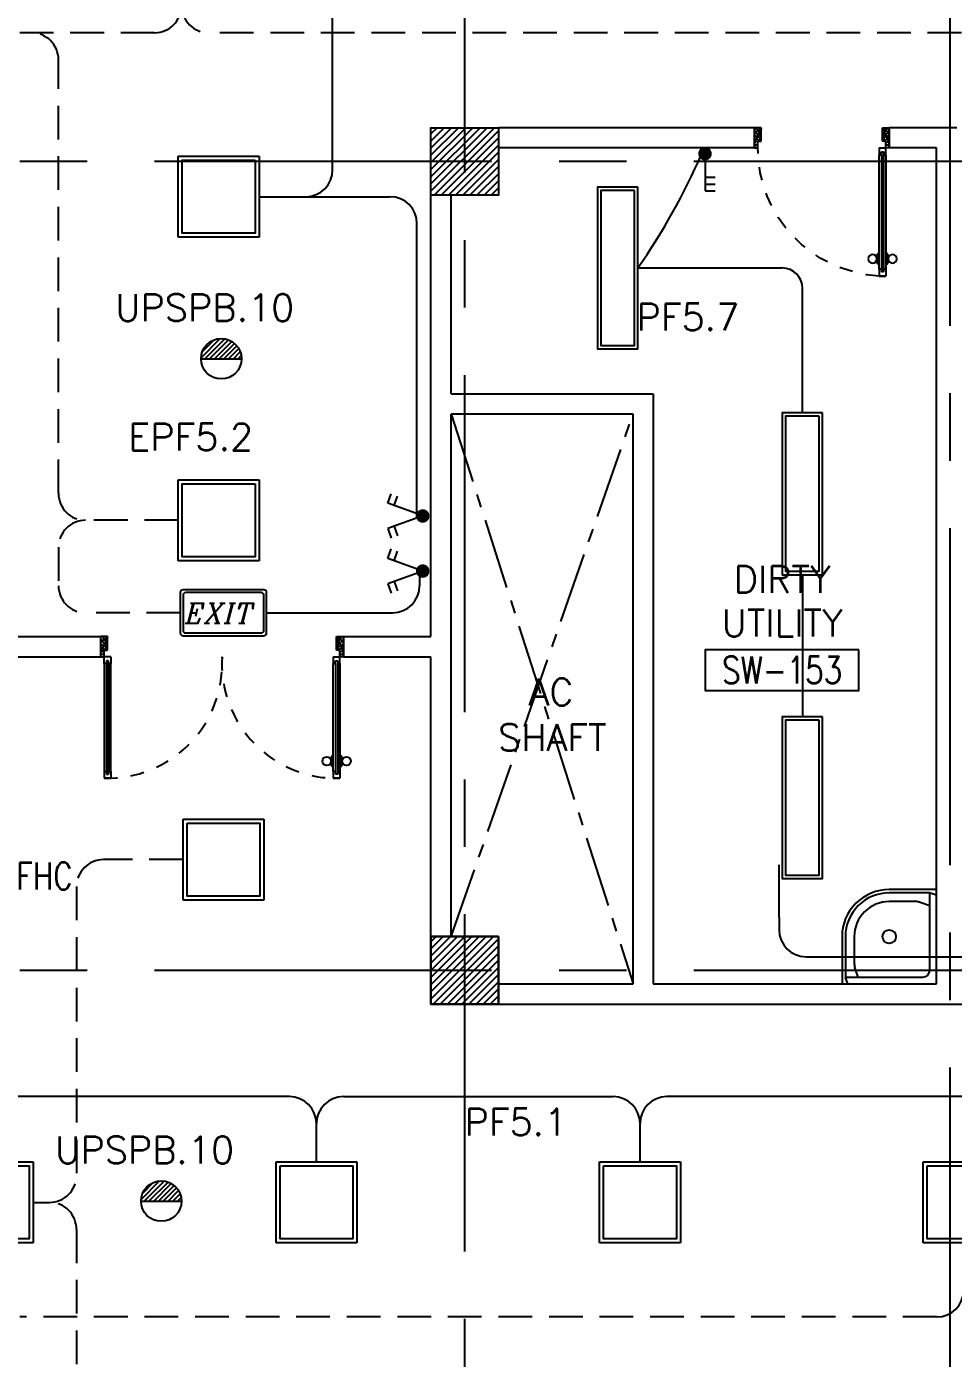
# Model space of a CAD drawing. Extents: x -0.3 to 93.5, y -1.1 to 78.4.
# Drawn here: x 65.38 to 72.26, y 34.09 to 43.97 of the extents above; entities that cross this region are included whole.
import ezdxf
from ezdxf.enums import TextEntityAlignment as Align

# ---------------------------------------------------------------- set-up
doc = ezdxf.new("R2010")
doc.units = 0
doc.header["$MEASUREMENT"] = 0
for name, pattern in [('CENTER2', [1.125, 0.75, -0.125, 0.125, -0.125]), ('CENTERX2', [4, 2.5, -0.5, 0.5, -0.5]), ('HIDDEN', [0.375, 0.25, -0.125])]:
    doc.linetypes.add(name, pattern=pattern)
doc.layers.get('0').update_dxf_attribs({"linetype": 'CONTINUOUS'})
for name, color, linetype in [('AXES', 11, 'CENTERX2'), ('COL', 11, 'CONTINUOUS'), ('DOOR', 7, 'CONTINUOUS'), ('E-CLINE', 2, 'CONTINUOUS'), ('E-HLINE', 2, 'HIDDEN'), ('E-LITE', 4, 'CONTINUOUS'), ('E-SWITCH', 4, 'CONTINUOUS'), ('E-TEXT', 4, 'CONTINUOUS'), ('E-TRXT', 4, 'CONTINUOUS'), ('EL-LITE', 4, 'CONTINUOUS'), ('Ele', 11, 'CONTINUOUS'), ('FHC', 11, 'CONTINUOUS'), ('FIX', 11, 'CONTINUOUS'), ('HAT', 11, 'CONTINUOUS'), ('RM-BOX', 11, 'CONTINUOUS'), ('RM-NAME', 11, 'CONTINUOUS'), ('RM-NO', 11, 'CONTINUOUS'), ('WALL', 11, 'CONTINUOUS')]:
    doc.layers.add(name, color=color, linetype=linetype)
doc.styles.add('ITALICC', font='italicc')
doc.styles.add('ROMANS', font='ROMANS.shx', dxfattribs={"width": 0.6})

# ---------------------------------------------------------------- blocks, each defined once
blk = doc.blocks.new('*X69')
at = {"color": 0}
for p, q in [((238728.6, 149527), (239191.3, 149989.7)), ((238728.6, 149580.1), (239138.2, 149989.7)), ((238728.6, 149633.1), (239085.2, 149989.7)), ((238728.6, 149686.1), (239032.2, 149989.7)), ((238728.6, 149739.2), (238979.1, 149989.7)), ((238728.6, 149792.2), (238926.1, 149989.7)), ((238728.6, 149845.2), (238873.1, 149989.7)), ((238728.6, 149898.3), (238820, 149989.7)), ((238728.6, 149951.3), (238767, 149989.7)), ((238744.3, 149489.7), (239228.6, 149974)), ((238797.3, 149489.7), (239228.6, 149921)), ((238850.4, 149489.7), (239228.6, 149867.9)), ((238903.4, 149489.7), (239228.6, 149814.9)), ((238956.4, 149489.7), (239228.6, 149761.9)), ((239009.5, 149489.7), (239228.6, 149708.8)), ((239062.5, 149489.7), (239228.6, 149655.8)), ((239115.5, 149489.7), (239228.6, 149602.8)), ((239168.6, 149489.7), (239228.6, 149549.7)), ((239221.6, 149489.7), (239228.6, 149496.7))]:
    blk.add_line(p, q, dxfattribs=at)
blk = doc.blocks.new('COL50')
at = {"layer": 'COL'}
blk.add_lwpolyline([(-250, 250), (-250, -250), (250, -250), (250, 250)], close=True, dxfattribs=at)
blk = doc.blocks.new('*X68')
at = {"color": 0}
for p, q in [((238728.6, 155519.8), (239198.5, 155989.7)), ((238728.6, 155572.8), (239145.5, 155989.7)), ((238728.6, 155625.8), (239092.5, 155989.7)), ((238728.6, 155678.9), (239039.4, 155989.7)), ((238728.6, 155731.9), (238986.4, 155989.7)), ((238728.6, 155784.9), (238933.4, 155989.7)), ((238728.6, 155838), (238880.3, 155989.7)), ((238728.6, 155891), (238827.3, 155989.7)), ((238728.6, 155944), (238774.3, 155989.7)), ((238751.6, 155489.7), (239228.6, 155966.7)), ((238804.6, 155489.7), (239228.6, 155913.7)), ((238857.6, 155489.7), (239228.6, 155860.7)), ((238910.7, 155489.7), (239228.6, 155807.6)), ((238963.7, 155489.7), (239228.6, 155754.6)), ((239016.7, 155489.7), (239228.6, 155701.6)), ((239069.8, 155489.7), (239228.6, 155648.5)), ((239122.8, 155489.7), (239228.6, 155595.5)), ((239175.8, 155489.7), (239228.6, 155542.5))]:
    blk.add_line(p, q, dxfattribs=at)
blk = doc.blocks.new('RM1')
at = {"layer": 'RM-BOX'}
blk.add_lwpolyline([(569.9, -200), (-569.9, -200), (-569.9, -500), (569.9, -500)], close=True, dxfattribs=at)
at = {"layer": 'RM-NAME', "style": 'ROMANS'}
for tag, p in [('ROOMNAME1', (0, 323.8)), ('ROOMNAME2', (0, 0))]:
    blk.add_attdef(tag, text='', height=200, dxfattribs=at).set_placement(p, align=Align.MIDDLE)
at = {"layer": 'RM-NO', "style": 'ROMANS', "width": 0.8}
blk.add_attdef('ROOMNO', text='', height=200, dxfattribs=at).set_placement((0, -350), align=Align.MIDDLE)
blk = doc.blocks.new('A$C272A55A0')
at = {"layer": 'DOOR', "color": 0, "linetype": 'ByBlock'}
for p, q in [((0, 900.4), (0, 1050.4)), ((50, 1050.4), (0, 1050.4)), ((50, 950.4), (50, 1050.4)), ((1750, 950.4), (1750, 1050.4)), ((1750, 1050.4), (1800, 1050.4)), ((1800, 1050.4), (1800, 900.4)), ((0, 900.4), (25, 900.4)), ((25, 950.4), (50, 950.4)), ((25, 900.4), (25, 950.4)), ((75, 900.4), (25, 900.4)), ((25, 850.4), (25, 900.4)), ((75, 900.4), (75, 850.4)), ((1725, 900.4), (1775, 900.4)), ((1725, 900.4), (1725, 850.4)), ((1775, 950.4), (1750, 950.4)), ((1775, 900.4), (1775, 950.4)), ((1800, 900.4), (1775, 900.4)), ((1775, 850.4), (1775, 900.4)), ((42, 850.4), (25, 850.4)), ((58, 870.4), (42, 870.4)), ((42, 870.4), (42, 850.4)), ((58, 850.4), (58, 870.4)), ((75, 850.4), (58, 850.4)), ((1725, 850.4), (1742, 850.4)), ((1742, 870.4), (1758, 870.4)), ((1742, 850.4), (1742, 870.4)), ((1758, 870.4), (1758, 850.4)), ((1758, 850.4), (1775, 850.4)), ((1717.8, 160.1), (1708.8, 160.1)), ((1708.8, 95.3), (1708.8, 160.1)), ((1725, 172.7), (1717.8, 172.7)), ((1717.8, 172.7), (1717.8, 82.7)), ((1717.8, 95.3), (1717.8, 160.1)), ((1775, 172.7), (1782.2, 172.7)), ((1782.2, 172.7), (1782.2, 82.7)), ((1782.2, 160.1), (1791.2, 160.1)), ((1782.2, 95.3), (1782.2, 160.1)), ((1791.2, 95.3), (1791.2, 160.1)), ((25, 50.4), (42, 50.4)), ((25, 50.4), (25, 0.4)), ((25, 0.4), (75, 0.4)), ((75, 0.4), (25, 0.4)), ((42, 50.4), (42, 30.4)), ((42, 30.4), (58, 30.4)), ((58, 50.4), (75, 50.4)), ((58, 50.4), (58, 30.4)), ((75, 50.4), (75, 0.4)), ((1717.8, 95.3), (1708.8, 95.3)), ((1725, 82.7), (1717.8, 82.7)), ((1742, 50.4), (1725, 50.4)), ((1725, 50.4), (1725, 0.4)), ((1775, 0.4), (1725, 0.4)), ((1725, 0.4), (1775, 0.4)), ((1742, 50.4), (1742, 30.4)), ((1758, 30.4), (1742, 30.4)), ((1775, 50.4), (1758, 50.4)), ((1758, 50.4), (1758, 30.4)), ((1775, 82.7), (1782.2, 82.7)), ((1775, 50.4), (1775, 0.4)), ((1782.2, 95.3), (1791.2, 95.3))]:
    blk.add_line(p, q, dxfattribs=at)
at = {"layer": 'DOOR', "color": 9, "linetype": 'ByBlock'}
for p, q in [((50, 1050.4), (0, 1010.2)), ((50, 1050.4), (0, 936.6)), ((50, 1050.4), (36.6, 950.4)), ((1750, 1050.4), (1800, 1010.2)), ((1750, 1050.4), (1800, 936.6)), ((1750, 1050.4), (1763.4, 950.4))]:
    blk.add_line(p, q, dxfattribs=at)
at = {"layer": 'DOOR', "linetype": 'ByBlock'}
for p, q in [((25, 850.4), (25, 50.4)), ((42, 850.4), (42, 50.4)), ((58, 850.4), (58, 50.4)), ((75, 50.4), (75, 850.4)), ((1725, 50.4), (1725, 850.4)), ((1742, 850.4), (1742, 50.4)), ((1758, 850.4), (1758, 50.4)), ((1775, 850.4), (1775, 50.4))]:
    blk.add_line(p, q, dxfattribs=at)
at = {"layer": 'DOOR', "color": 0, "linetype": 'ByBlock'}
for centre in [(1676.5, 127.7), (1823.5, 127.7)]:
    blk.add_circle(centre, 32.4, dxfattribs=at)
at = {"layer": 'DOOR', "color": 9, "linetype": 'ByBlock'}
for centre, radius, start, end in [((50, 1050.4), 54.4, 203.20738, 270), ((50, 1050.4), 74.4, 227.77643, 270), ((50, 1050.4), 34.4, 180, 270), ((50, 1050.4), 14.4, 180, 270), ((1750, 1050.4), 14.4, 270, 0), ((1750, 1050.4), 34.4, 270, 0), ((1750, 1050.4), 54.4, 270, 336.79262), ((1750, 1050.4), 74.4, 270, 312.22357), ((50, 1050.4), 94.4, 238.01819, 270), ((50, 1050.4), 114.4, 244.08384, 257.37743), ((50, 1050.4), 134.4, 248.15985, 259.28002), ((50, 1050.4), 154.4, 251.10529, 256.28577), ((1750, 1050.4), 94.4, 270, 301.98181), ((1750, 1050.4), 114.4, 282.62257, 295.91616), ((1750, 1050.4), 134.4, 280.71998, 291.84015), ((1750, 1050.4), 154.4, 283.71423, 288.89471)]:
    blk.add_arc(centre, radius, start, end, dxfattribs=at)
at = {"layer": 'DOOR', "linetype": 'HIDDEN', "ltscale": 0.5}
for centre, start, end in [((50, 851.4), 268.31738, 3.29648), ((1750, 851.4), 176.70352, 271.68262)]:
    blk.add_arc(centre, 851.4, start, end, dxfattribs=at)
at = {"layer": 'WALL', "linetype": 'ByBlock'}
blk.add_line((1800, 900.4), (1800, 1050.4), dxfattribs=at)
blk = doc.blocks.new('DOOR-10')
at = {"layer": 'DOOR', "color": 0, "linetype": 'ByBlock'}
for p, q in [((-25.7, 1100), (-75.7, 1100)), ((-75.7, 1100), (-25.7, 1100)), ((-75.7, 1050), (-75.7, 1100)), ((-25.7, 1050), (-25.7, 1100)), ((-82.9, 1005), (-91.9, 1005)), ((-91.9, 1005), (-91.9, 940.2)), ((-75.7, 1017.6), (-82.9, 1017.6)), ((-82.9, 927.6), (-82.9, 1017.6)), ((-82.9, 1005), (-82.9, 940.2)), ((-58.7, 1050), (-75.7, 1050)), ((-42.7, 1070), (-58.7, 1070)), ((-58.7, 1050), (-58.7, 1070)), ((-42.7, 1050), (-42.7, 1070)), ((-25.7, 1050), (-42.7, 1050)), ((-25.7, 1017.6), (-18.5, 1017.6)), ((-18.5, 927.6), (-18.5, 1017.6)), ((-18.5, 1005), (-9.5, 1005)), ((-18.5, 1005), (-18.5, 940.2)), ((-9.5, 1005), (-9.5, 940.2)), ((-82.9, 940.2), (-91.9, 940.2)), ((-75.7, 927.6), (-82.9, 927.6)), ((-25.7, 927.6), (-18.5, 927.6)), ((-18.5, 940.2), (-9.5, 940.2)), ((-75.7, 200), (-58.7, 200)), ((-75.7, 150), (-75.7, 200)), ((-58.7, 200), (-58.7, 180)), ((-42.7, 200), (-25.7, 200)), ((-42.7, 180), (-42.7, 200)), ((-25.7, 200), (-25.7, 150)), ((-1000.7, 0), (-1000.7, 150)), ((-1000.7, 150), (-975.7, 150)), ((-1000.7, 150), (-1000.7, 0)), ((-975.7, 150), (-975.7, 100)), ((-975.7, 100), (-950.7, 100)), ((-950.7, 100), (-950.7, 0)), ((-75.7, 150), (-25.7, 150)), ((-58.7, 180), (-42.7, 180)), ((-50.7, 100), (-50.7, 0)), ((-25.7, 100), (-50.7, 100)), ((-0.7, 150), (-25.7, 150)), ((-25.7, 150), (-25.7, 100)), ((-950.7, 0), (-1000.7, 0)), ((-50.7, 0), (-0.7, 0))]:
    blk.add_line(p, q, dxfattribs=at)
at = {"layer": 'DOOR', "linetype": 'ByBlock'}
for p, q in [((-75.7, 1050), (-75.7, 200)), ((-58.7, 200), (-58.7, 1050)), ((-42.7, 200), (-42.7, 1050)), ((-25.7, 200), (-25.7, 1050))]:
    blk.add_line(p, q, dxfattribs=at)
at = {"layer": 'DOOR', "color": 9, "linetype": 'ByBlock'}
for p, q in [((-950.7, 0), (-1000.7, 113.7)), ((-950.7, 0), (-964.1, 100)), ((-50.7, 0), (-0.7, 113.7)), ((-50.7, 0), (-37.3, 100)), ((-0.7, 0), (-0.7, 150)), ((-950.7, 0), (-1000.7, 40.1)), ((-50.7, 0), (-0.7, 40.1))]:
    blk.add_line(p, q, dxfattribs=at)
at = {"layer": 'DOOR', "color": 0, "linetype": 'ByBlock'}
for centre in [(-124.2, 972.6), (22.8, 972.6)]:
    blk.add_circle(centre, 32.4, dxfattribs=at)
at = {"layer": 'DOOR', "linetype": 'HIDDEN', "ltscale": 0.5}
blk.add_arc((-23.4, 149.1), 952.3, 93.14816, 179.94816, dxfattribs=at)
at = {"layer": 'DOOR', "color": 9, "linetype": 'ByBlock'}
for centre, radius, start, end in [((-950.7, 0), 154.4, 103.71423, 108.89471), ((-950.7, 0), 134.4, 100.71998, 111.84015), ((-50.7, 0), 134.4, 68.15985, 79.28002), ((-50.7, 0), 114.4, 64.08384, 77.37743), ((-50.7, 0), 154.4, 71.10529, 76.28577), ((-950.7, 0), 94.4, 90, 121.98181), ((-950.7, 0), 74.4, 90, 132.22357), ((-950.7, 0), 54.4, 90, 156.79262), ((-950.7, 0), 34.4, 90, 180), ((-950.7, 0), 14.4, 90, 180), ((-50.7, 0), 94.4, 58.01819, 90), ((-50.7, 0), 74.4, 47.77643, 90), ((-50.7, 0), 54.4, 23.20738, 90), ((-50.7, 0), 34.4, 0, 90), ((-50.7, 0), 14.4, 0, 90)]:
    blk.add_arc(centre, radius, start, end, dxfattribs=at)
blk = doc.blocks.new('JAN-001')
for p, q in [((730, -30), (30, -30)), ((30, -30), (30, -730)), ((704.6, -80), (130, -80)), ((609.8, -80), (634.5, -151.8)), ((687.8, -30), (703.6, -76)), ((705, -380), (705, -84.2)), ((730, -380), (730, -30)), ((80, -130), (80, -704.6)), ((640, -380), (640, -184.4)), ((30, -687.8), (76, -703.6)), ((80, -609.8), (151.8, -634.5)), ((184.4, -640), (380, -640)), ((30, -730), (380, -730)), ((84.2, -705), (380, -705))]:
    blk.add_line(p, q)
blk.add_circle((380, -380), 50)
for centre, radius, start, end in [((130, -130), 50, 90, 180), ((680, -84.2), 25, 0, 19.0039), ((540, -184.4), 100, 0, 19.0039), ((380, -380), 350, 270, 0), ((380, -380), 325, 270, 0), ((380, -380), 260, 270, 0), ((184.4, -540), 100, 250.9961, 270), ((84.2, -680), 25, 250.9961, 270)]:
    blk.add_arc(centre, radius, start, end)
blk = doc.blocks.new('3G1W')
for p, q in [((0, 0), (0.55, 0)), ((0.35, 0), (0.35, -0.15)), ((0.45, 0), (0.45, -0.15)), ((0.55, 0), (0.55, -0.15))]:
    blk.add_line(p, q)
at = {"const_width": 0.1}
blk.add_lwpolyline([(-0.05, 0, 1), (0.05, 0, 1)], format="xyb", close=True, dxfattribs=at)
blk = doc.blocks.new('L42')
at = {"layer": 'E-LITE'}
for p, q in [((0.3, 0.3), (-0.3, 0.3)), ((-0.3, 0.3), (-0.3, -0.3)), ((0.3, -0.3), (0.3, 0.3)), ((-0.3, -0.3), (0.3, -0.3))]:
    blk.add_line(p, q, dxfattribs=at)
at = {"layer": 'E-LITE', "color": 8}
blk.add_lwpolyline([(-0.27, 0.27), (-0.27, -0.27), (0.27, -0.27), (0.27, 0.27)], close=True, dxfattribs=at)
blk = doc.blocks.new('EXIT')
at = {"layer": 'E-LITE', "color": 4}
for p, q in [((-0.32, 0.15), (-0.32, -0.15)), ((0.3, 0.17), (-0.3, 0.17)), ((0.32, -0.15), (0.32, 0.15)), ((-0.3, -0.17), (0.3, -0.17))]:
    blk.add_line(p, q, dxfattribs=at)
at = {"layer": 'E-LITE', "color": 8}
for p, q in [((-0.3, 0.13), (-0.3, -0.13)), ((0.28, 0.15), (-0.28, 0.15)), ((0.3, -0.13), (0.3, 0.13)), ((-0.28, -0.15), (0.28, -0.15))]:
    blk.add_line(p, q, dxfattribs=at)
at = {"layer": 'E-LITE', "color": 4}
for centre, start, end in [((-0.3, 0.15), 90, 180), ((0.3, 0.15), 360, 90), ((-0.3, -0.15), 180, 270), ((0.3, -0.15), 270, 0)]:
    blk.add_arc(centre, 0.02, start, end, dxfattribs=at)
at = {"layer": 'E-LITE', "color": 8}
for centre, start, end in [((-0.28, 0.13), 90, 180), ((0.28, 0.13), 0, 90), ((-0.28, -0.13), 180, 270), ((0.28, -0.13), 270, 0)]:
    blk.add_arc(centre, 0.02, start, end, dxfattribs=at)
at = {"layer": 'E-LITE', "color": 5, "style": 'ITALICC'}
blk.add_text('EXIT', height=0.15, dxfattribs=at).set_placement((-0.284, -0.0783))
blk = doc.blocks.new('2G2W')
for p, q in [((0.423, 0.154), (0.372, 0.295)), ((0.517, 0.188), (0.466, 0.329)), ((0, 0), (0.517, 0.188)), ((0, 0), (0.517, -0.188)), ((0.423, -0.154), (0.372, -0.295)), ((0.517, -0.188), (0.466, -0.329))]:
    blk.add_line(p, q)
at = {"const_width": 0.1}
blk.add_lwpolyline([(-0.05, 0, 1), (0.05, 0, 1)], format="xyb", close=True, dxfattribs=at)
blk = doc.blocks.new('EL')
at = {"layer": 'EL-LITE'}
h = blk.add_hatch(dxfattribs=at)
h.set_pattern_fill('ANSI31', color=4, scale=0.2, style=0)
h.set_pattern_definition([(45, (587.071197, 567.777136), (-0.0176776695, 0.0176776695), [])])
h.paths.add_polyline_path([(0.15, 0, 1), (-0.15, 0)])
at = {"layer": 'EL-LITE', "color": 4}
blk.add_line((-0.15, 0), (0.15, 0), dxfattribs=at)
blk.add_circle((0, 0), 0.15, dxfattribs=at)
blk = doc.blocks.new('L24')
at = {"color": 4}
blk.add_lwpolyline([(-0.6, 0.15), (-0.6, -0.15), (0.6, -0.15), (0.6, 0.15)], close=True, dxfattribs=at)
at = {"layer": 'E-LITE', "color": 8}
blk.add_lwpolyline([(-0.575, 0.125), (-0.575, -0.125), (0.575, -0.125), (0.575, 0.125)], close=True, dxfattribs=at)

msp = doc.modelspace()

# ---------------------------------------------------------------- hatches: boundary and pattern name
at = {"layer": 'FHC', "linetype": 'ByBlock', "ltscale": 0.3}
h = msp.add_hatch(dxfattribs=at)
h.set_pattern_fill('ANSI32', color=11, scale=0.175, angle=90, style=0)
h.set_pattern_definition([(135, (96.35846, -194.97618), (-0.046403883, -0.046403883), []), (135, (96.35846, -194.945246), (-0.046403883, -0.046403883), [])])
h.paths.add_polyline_path([(65.3075, 38.14), (65.1175, 38.14), (65.1175, 37.22), (65.3075, 37.22)])
h.paths.add_polyline_path([(65.7286, 37.0074), (65.3077, 37.0074), (65.3077, 37.2699), (65.7286, 37.2699)], flags=9)

# ---------------------------------------------------------------- linework, layer by layer
at = {"layer": 'AXES'}
for p, q in [((68.6324, -1.1143), (68.6324, 77.6984)), ((72.2324, 5.75), (72.2324, 64.57)), ((92.8324, 42.97), (24.7924, 42.97)), ((92.8324, 42.97), (40.7424, 42.97)), ((92.8324, 36.97), (40.7424, 36.97))]:
    msp.add_line(p, q, dxfattribs=at)
at = {"layer": 'E-CLINE', "color": 4, "linetype": 'ByBlock'}
for p, q in [((67.6528, 42.9082), (67.6528, 45.2427)), ((67.1077, 42.7082), (68.0784, 42.7082)), ((70.9643, 37.3637), (70.9643, 37.7527)), ((70.9643, 37.3637), (70.9643, 37.2712)), ((71.1643, 37.0712), (73.6768, 37.0712)), ((67.3329, 36.0334), (62.9329, 36.0334)), ((67.7329, 36.0334), (69.7329, 36.0334)), ((74.5329, 36.0334), (70.1329, 36.0334)), ((67.5329, 35.549), (67.5329, 35.8334)), ((69.9329, 35.549), (69.9329, 35.8334))]:
    msp.add_line(p, q, dxfattribs=at)
at = {"layer": 'E-CLINE', "color": 4}
for p, q in [((69.9169, 42.1797), (70.9873, 42.1797)), ((71.1373, 41.1046), (71.1373, 42.0297)), ((71.1373, 39.9046), (71.1373, 38.8507))]:
    msp.add_line(p, q, dxfattribs=at)
for centre, radius, start, end in [((65.9616, 44.9475), 4.8275, 325.0171, 336.53705), ((70.9873, 42.0297), 0.15, 0, 90)]:
    msp.add_arc(centre, radius, start, end, dxfattribs=at)
at = {"layer": 'E-CLINE', "color": 4, "linetype": 'ByBlock'}
for centre, start, end in [((67.4528, 42.9082), 270, 0), ((71.1643, 37.2712), 180, 270), ((67.3329, 35.8334), 0, 90), ((67.7329, 35.8334), 90, 180), ((69.7329, 35.8334), 0, 90), ((70.1329, 35.8334), 90, 180), ((72.1329, 34.599), 270, 0)]:
    msp.add_arc(centre, 0.2, start, end, dxfattribs=at)
at = {"layer": 'E-HLINE', "color": 4}
for p, q in [((66.3324, 43.9242), (60.3165, 43.9242)), ((73.0662, 43.9242), (66.7324, 43.9242)), ((65.6196, 40.5082), (65.6196, 43.7242)), ((66.5077, 40.3082), (65.8196, 40.3082)), ((65.6196, 40.1082), (65.6196, 39.8222)), ((66.5232, 39.6222), (65.8196, 39.6222)), ((66.5432, 37.7914), (65.9534, 37.7914)), ((65.7534, 37.5914), (65.7534, 35.449)), ((65.4329, 35.249), (65.5534, 35.249)), ((65.7534, 35.049), (65.7534, 32.7627)), ((72.1329, 34.399), (65.3329, 34.399))]:
    msp.add_line(p, q, dxfattribs=at)
for centre, start, end in [((66.3324, 44.1242), 270, 0), ((66.7324, 44.1242), 180, 270), ((65.4196, 43.7242), 0, 90), ((65.8196, 40.5082), 180, 270), ((65.8196, 40.1082), 90, 180), ((65.8196, 39.8222), 180, 270), ((65.9534, 37.5914), 90, 180), ((65.5534, 35.449), 270, 0), ((65.5534, 35.049), 0, 90)]:
    msp.add_arc(centre, 0.2, start, end, dxfattribs=at)
at = {"layer": 'E-SWITCH', "linetype": 'ByBlock', "ltscale": 0.3}
for p, q in [((68.2784, 40.3245), (68.2784, 42.5082)), ((68.2977, 39.9227), (68.2977, 39.8222)), ((67.1632, 39.6222), (68.0977, 39.6222))]:
    msp.add_line(p, q, dxfattribs=at)
for centre, start, end in [((68.0784, 42.5082), 0, 90), ((68.0977, 39.8222), 270, 0)]:
    msp.add_arc(centre, 0.2, start, end, dxfattribs=at)
at = {"layer": 'Ele', "linetype": 'CENTER2', "ltscale": 0.7}
for p, q in [((68.5325, 37.22), (69.8814, 41.095)), ((68.5325, 41.095), (69.8814, 36.87))]:
    msp.add_line(p, q, dxfattribs=at)
at = {"layer": 'WALL'}
for p, q in [((70.7814, 43.22), (68.8824, 43.22)), ((70.7814, 43.07), (70.7814, 43.22)), ((72.2814, 43.22), (71.7814, 43.22)), ((71.7814, 43.07), (71.7814, 43.22)), ((70.7814, 43.07), (68.8824, 43.07)), ((72.1314, 43.07), (71.7814, 43.07)), ((72.1314, 36.87), (72.1314, 43.07)), ((68.3825, 39.445), (68.3825, 42.72)), ((68.5315, 41.245), (68.5315, 42.72)), ((68.5315, 41.245), (70.0314, 41.245)), ((70.0314, 41.245), (70.0314, 36.87)), ((69.8814, 41.095), (68.5324, 41.095)), ((68.5324, 37.22), (68.5324, 41.095)), ((69.8814, 36.87), (69.8814, 41.095)), ((65.2825, 39.445), (65.9325, 39.445)), ((65.9325, 39.295), (65.9325, 39.445)), ((67.7325, 39.445), (68.3825, 39.445)), ((67.7325, 39.295), (67.7325, 39.445)), ((65.2825, 39.295), (65.9325, 39.295)), ((67.7325, 39.295), (68.3825, 39.295)), ((68.3825, 37.07), (68.3825, 39.295)), ((68.8824, 36.87), (69.8814, 36.87)), ((70.0314, 36.87), (72.1314, 36.87)), ((68.8824, 36.72), (75.5824, 36.72))]:
    msp.add_line(p, q, dxfattribs=at)
at = {"layer": 'WALL', "linetype": 'ByBlock', "ltscale": 0.3}
for points in [[(68.8824, 42.72), (68.3824, 42.72), (68.3824, 43.22), (68.8824, 43.22)], [(68.8824, 37.22), (68.3824, 37.22), (68.3824, 36.72), (68.8824, 36.72)]]:
    msp.add_lwpolyline(points, close=True, dxfattribs=at)

# ---------------------------------------------------------------- block references
at = {"layer": 'COL', "xscale": -0.0009999999892897904, "yscale": 0.000999999996565748, "zscale": 0.001}
for p in [(68.6324, 42.97), (68.6324, 36.97)]:
    msp.add_blockref('COL50', p, dxfattribs=at)
at = {"layer": 'DOOR', "color": 0, "linetype": 'ByBlock', "ltscale": 0.3, "xscale": -0.0009999999892897904, "yscale": 0.000999999996565748, "zscale": 0.001, "rotation": 180}
msp.add_blockref('DOOR-10', (71.7821, 43.22), dxfattribs=at)
at = {"layer": 'DOOR', "color": 0, "linetype": 'ByBlock', "xscale": 0.0009999999892897904, "yscale": 0.000999999996565748, "zscale": 0.001}
msp.add_blockref('A$C272A55A0', (65.9325, 38.3946), dxfattribs=at)
at = {"layer": 'E-LITE', "xscale": -1}
for p in [(66.8077, 42.7082), (66.8077, 40.3082)]:
    msp.add_blockref('L42', p, dxfattribs=at)
at = {"layer": 'E-LITE', "color": 4, "rotation": 270}
for p in [(69.7669, 42.1797), (71.1373, 40.5046), (71.1373, 38.2507)]:
    msp.add_blockref('L24', p, dxfattribs=at)
at = {"layer": 'E-LITE'}
for name, p in [('EL', (66.8271, 41.5065)), ('EXIT', (66.8432, 39.6222)), ('EL', (66.3819, 35.2585))]:
    msp.add_blockref(name, p, dxfattribs=at)
at = {"layer": 'E-LITE', "xscale": -1, "rotation": 90}
for p in [(66.8432, 37.7914), (65.1329, 35.249), (67.5329, 35.249), (69.9329, 35.249), (72.3329, 35.249)]:
    msp.add_blockref('L42', p, dxfattribs=at)
at = {"layer": 'E-SWITCH', "color": 4, "xscale": -0.5, "yscale": 0.5, "zscale": 0.5, "rotation": 90}
msp.add_blockref('3G1W', (70.4149, 43.0274), dxfattribs=at)
at = {"layer": 'E-SWITCH', "color": 4, "xscale": -0.5, "yscale": 0.5, "zscale": 0.5}
for p in [(68.3212, 40.3401), (68.3212, 39.9313)]:
    msp.add_blockref('2G2W', p, dxfattribs=at)
at = {"layer": 'FIX', "xscale": 0.0009999999892897904, "yscale": 0.000999999996565748, "zscale": 0.001, "rotation": 180}
msp.add_blockref('JAN-001', (72.1614, 36.84), dxfattribs=at)
at = {"layer": 'HAT', "xscale": 0.0009999999892897904, "yscale": 0.000999999996565748, "zscale": 0.001}
for name in ['*X68', '*X69']:
    msp.add_blockref(name, (-170.3462, -112.7697), dxfattribs=at)
at = {"layer": 'RM-NAME', "xscale": 0.0009999999892897904, "yscale": 0.000999999996565748, "zscale": 0.001}
msp.add_blockref('RM1', (70.9867, 39.5468), dxfattribs=at).add_auto_attribs({'ROOMNO': 'SW-153', 'ROOMNAME2': 'UTILITY', 'ROOMNAME1': 'DIRTY'})

# ---------------------------------------------------------------- texts
at = {"layer": 'E-TEXT', "color": 4, "style": 'ROMANS'}
for s, p in [('  PF5.7', (69.6323, 41.7156)), ('  EPF5.2', (65.8632, 40.8262)), ('  PF5.1', (68.3564, 35.7453))]:
    msp.add_text(s, height=0.2, dxfattribs=at).set_placement(p)
at = {"layer": 'E-TRXT', "color": 4, "style": 'ROMANS'}
for p in [(66.0392, 41.7859), (65.5939, 35.5379)]:
    msp.add_text('UPSPB.10', height=0.2, dxfattribs=at).set_placement(p)
at = {"layer": 'RM-NAME', "style": 'ROMANS'}
for s, p in [('AC', (69.2725, 39.0338)), ('SHAFT', (69.282, 38.697))]:
    msp.add_text(s, height=0.2, dxfattribs=at).set_placement(p, align=Align.MIDDLE)
at = {"layer": 'WALL', "style": 'ROMANS', "width": 0.8}
msp.add_text('FHC', height=0.2, dxfattribs=at).set_placement((65.3065, 37.5698))

doc.saveas('drawing.dxf')
